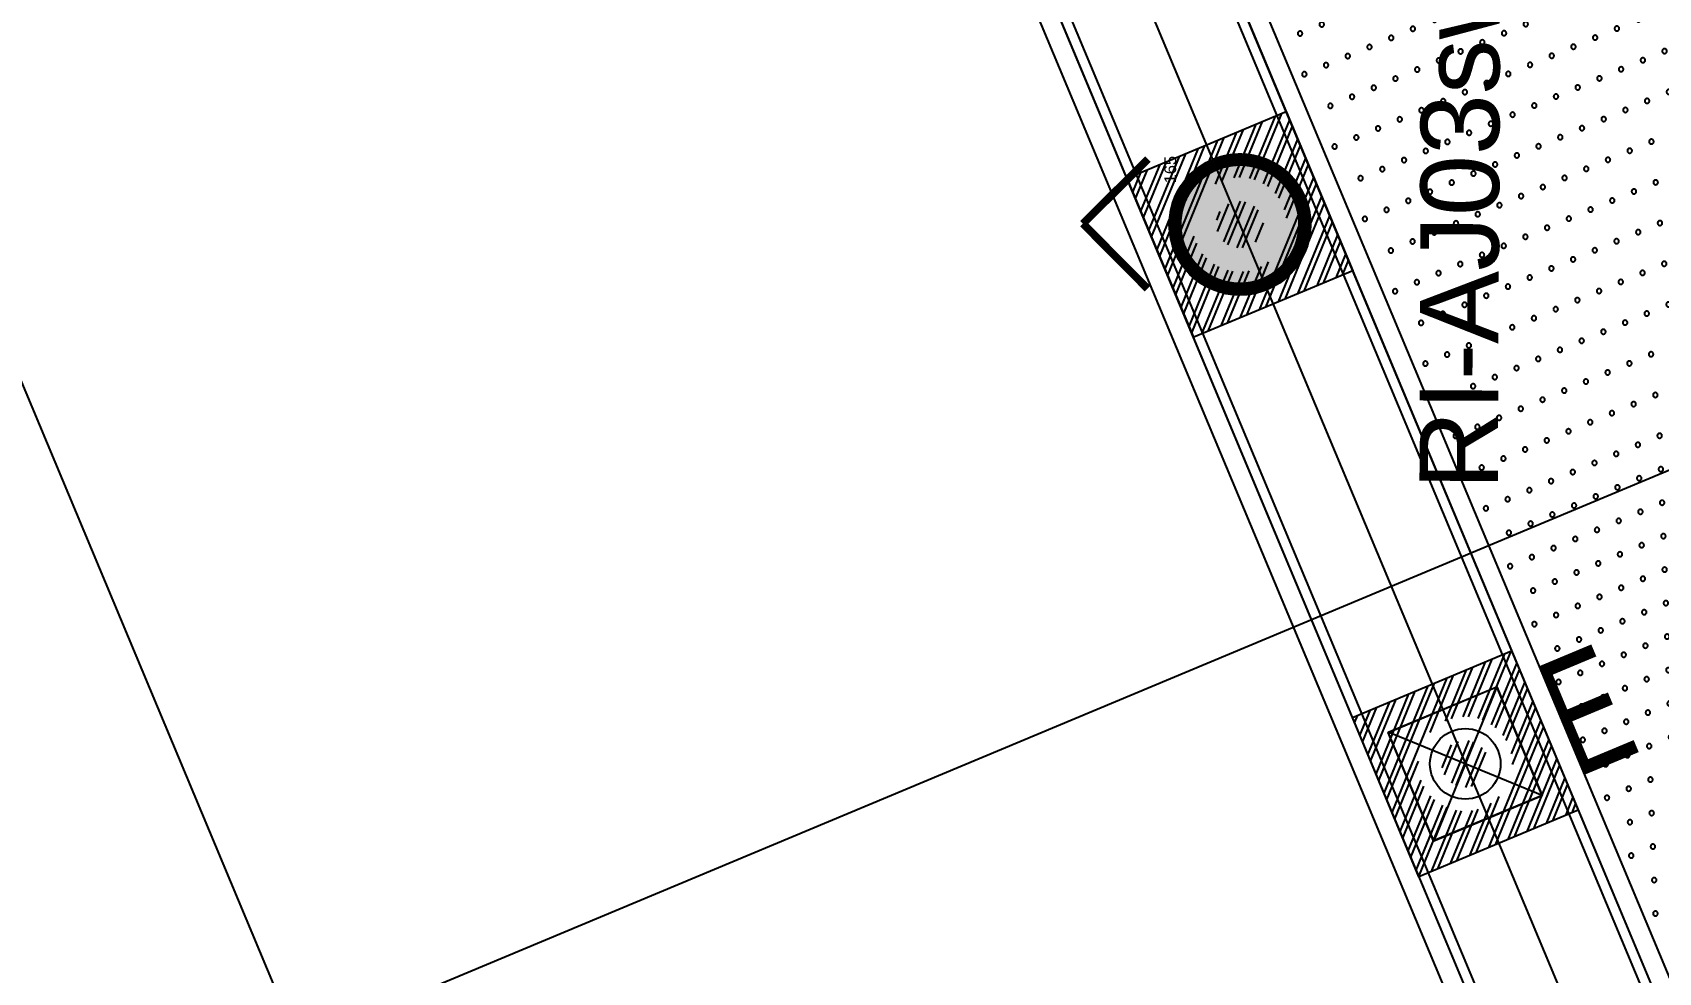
# Model space of a CAD drawing. Header units: millimetres. Extents: x 768159 to 833032, y -1374957 to -1225629.
# Drawn here: x 791282 to 793354, y -1322828 to -1321629 of the extents above; entities that cross this region are included whole.
import ezdxf
from ezdxf.enums import TextEntityAlignment as Align
from ezdxf.xclip import XClip

# ---------------------------------------------------------------- set-up
doc = ezdxf.new("R2010")
doc.units = ezdxf.units.MM
doc.header["$LTSCALE"] = 10
doc.header["$MEASUREMENT"] = 0
doc.header["$XCLIPFRAME"] = 0
doc.linetypes.add('CENTER', pattern=[50.8, 31.75, -6.35, 6.35, -6.35])
for name, color, linetype in [('I—平顶—分格线', 8, 'Continuous'), ('I—平顶—填充01(线状)', 8, 'Continuous'), ('I—平顶—暖通', 144, 'Continuous'), ('I—平顶—灯具', 62, 'Continuous'), ('I—平顶—造型', 122, 'Continuous')]:
    doc.layers.add(name, color=color, linetype=linetype)
doc.styles.add('ARIAL', font='arial.ttf')
doc.styles.get("Standard").update_dxf_attribs({"font": 'arial.ttf'})
doc.styles.add('平顶图图例(客房区A2）$0$XD2008', font='SIMYOU.TTF', dxfattribs={"width": 0.7})
doc.dimstyles.new('標準', dxfattribs={"dimtxt": 2.5, "dimasz": 0.8, "dimexe": 0, "dimexo": 0, "dimgap": 1, "dimtad": 1, "dimdec": 0, "dimzin": 0, "dimdsep": 46, "dimtxsty": 'Standard', "dimblk": 'DOT', "dimcen": 1, "dimaunit": 1, "dimadec": 3, "dimazin": 0, "dimtfac": 1, "dimtdec": 0, "dimtmove": 2, "dimatfit": 3, "dimfxl": 1, "dimtolj": 1, "dimtzin": 0, "dimarcsym": 0})

# ---------------------------------------------------------------- blocks, each defined once
blk = doc.blocks.new('*U1700')
for p, q in [((269.01, 80.59), (3847.14, 80.59)), ((273.75, 75.85), (3842.4, 75.85)), ((273.75, 40.3), (3842.4, 40.3)), ((3847.14, 0), (269.01, 0)), ((3842.4, 4.74), (273.75, 4.74))]:
    blk.add_line(p, q)
blk = doc.blocks.new('应急照明灯')
at = {"ltscale": 250}
for p, q in [((-150, -150), (-150, 150)), ((-150, 150), (150, 150)), ((150, 150), (-150, -150)), ((150, -150), (-150, 150)), ((150, -150), (150, 150)), ((-150, -150), (150, -150))]:
    blk.add_line(p, q, dxfattribs=at)
blk.add_circle((0, 0), 90, dxfattribs=at)
at = {"style": '平顶图图例(客房区A2）$0$XD2008', "width": 0.7}
blk.add_text('E', height=300, dxfattribs=at).set_placement((338, -142.9), align=Align.CENTER)
blk = doc.blocks.new('*D175')
at = {"layer": 'Defpoints', "color": 0, "transparency": 16777216}
for p in [(82.5, 69.3), (82.5, 0), (-82.5, 0)]:
    blk.add_point(p, dxfattribs=at)
at = {"color": 0, "transparency": 16777216, "insert": (69.3, 88.9), "char_height": 15, "attachment_point": 5}
blk.add_mtext('\\A1;165', dxfattribs=at)
blk = doc.blocks.new('_Dot')
at = {"color": 0, "linetype": 'ByBlock', "lineweight": -2}
blk.add_line((-0.5, 0), (-1, 0), dxfattribs=at)
at = {"color": 0, "linetype": 'ByBlock', "const_width": 0.5}
blk.add_lwpolyline([(-0.25, 0, 1), (0.25, 0, 1)], format="xyb", close=True, dxfattribs=at)
blk = doc.blocks.new('4560')
at = {"layer": 'I—平顶—分格线', "color": 1}
for centre in [(-2560, -20), (-2480, -20), (-2400, -20), (-2320, -20), (-2240, -20), (-2160, -20), (-2080, -20), (-2520, -35), (-2440, -35), (-2360, -35), (-2280, -35), (-2200, -35), (-2120, -35), (-2520, -65), (-2480, -50), (-2440, -65), (-2400, -50), (-2360, -65), (-2320, -50), (-2280, -65), (-2240, -50), (-2200, -65), (-2160, -50), (-2120, -65), (-2080, -50), (-2480, -80), (-2400, -80), (-2320, -80), (-2240, -80), (-2160, -80), (-2080, -80), (-2520, -95), (-2440, -95), (-2360, -95), (-2280, -95), (-2200, -95), (-2120, -95), (-2520, -125), (-2480, -110), (-2440, -125), (-2400, -110), (-2360, -125), (-2320, -110), (-2280, -125), (-2240, -110), (-2200, -125), (-2160, -110), (-2120, -125), (-2080, -110), (-2480, -140), (-2400, -140), (-2320, -140), (-2240, -140), (-2160, -140), (-2080, -140), (-2440, -155), (-2360, -155), (-2280, -155), (-2200, -155), (-2120, -155), (-2480, -170), (-2440, -185), (-2400, -170), (-2360, -185), (-2320, -170), (-2280, -185), (-2240, -170), (-2200, -185), (-2160, -170), (-2120, -185), (-2080, -170), (-2480, -200), (-2400, -200), (-2320, -200), (-2240, -200), (-2160, -200), (-2080, -200), (-2440, -215), (-2400, -230), (-2360, -215), (-2320, -230), (-2280, -215), (-2240, -230), (-2200, -215), (-2160, -230), (-2120, -215), (-2080, -230), (-2440, -245), (-2360, -245), (-2280, -245), (-2200, -245), (-2120, -245), (-2400, -260), (-2320, -260), (-2240, -260), (-2160, -260), (-2080, -260), (-2440, -275), (-2400, -290), (-2360, -275), (-2320, -290), (-2280, -275), (-2240, -290), (-2200, -275), (-2160, -290), (-2120, -275), (-2080, -290), (-2440, -305), (-2360, -305), (-2280, -305), (-2200, -305), (-2120, -305), (-2400, -320), (-2320, -320), (-2240, -320), (-2160, -320), (-2080, -320), (-2400, -350), (-2360, -335), (-2320, -350), (-2280, -335), (-2240, -350), (-2200, -335), (-2160, -350), (-2120, -335), (-2080, -350), (-2360, -365), (-2280, -365), (-2200, -365), (-2120, -365), (-2400, -380), (-2360, -395), (-2320, -380), (-2280, -395), (-2240, -380), (-2200, -395), (-2160, -380), (-2120, -395), (-2080, -380), (-2400, -410), (-2320, -410), (-2240, -410), (-2160, -410), (-2080, -410), (-2360, -425), (-2280, -425), (-2200, -425), (-2120, -425), (-2440, -455), (-2400, -440), (-2360, -455), (-2320, -440), (-2280, -455), (-2240, -440), (-2200, -455), (-2160, -440), (-2120, -455), (-2080, -440), (-2480, -470), (-2400, -470), (-2320, -470), (-2240, -470), (-2160, -470), (-2080, -470), (-2560, -500), (-2520, -485), (-2480, -500), (-2440, -485), (-2400, -500), (-2360, -485), (-2320, -500), (-2280, -485), (-2240, -500), (-2200, -485), (-2160, -500), (-2120, -485), (-2080, -500), (-2600, -515), (-2520, -515), (-2440, -515), (-2360, -515), (-2280, -515), (-2200, -515), (-2120, -515), (-2640, -530), (-2560, -530), (-2480, -530), (-2400, -530), (-2320, -530), (-2240, -530), (-2160, -530), (-2080, -530), (-2640, -560), (-2600, -545), (-2560, -560), (-2520, -545), (-2480, -560), (-2440, -545), (-2400, -560), (-2360, -545), (-2320, -560), (-2280, -545), (-2240, -560), (-2200, -545), (-2160, -560), (-2120, -545), (-2080, -560), (-2600, -575), (-2520, -575), (-2440, -575), (-2360, -575), (-2280, -575), (-2200, -575), (-2120, -575), (-2640, -590), (-2560, -590), (-2480, -590), (-2400, -590), (-2320, -590), (-2240, -590), (-2160, -590), (-2080, -590), (-2640, -620), (-2600, -605), (-2560, -620), (-2520, -605), (-2480, -620), (-2440, -605), (-2400, -620), (-2360, -605), (-2320, -620), (-2280, -605), (-2240, -620), (-2200, -605), (-2160, -620), (-2120, -605), (-2080, -620), (-2600, -635), (-2520, -635), (-2440, -635), (-2360, -635), (-2280, -635), (-2200, -635), (-2120, -635), (-2600, -665), (-2560, -650), (-2520, -665), (-2480, -650), (-2440, -665), (-2400, -650), (-2360, -665), (-2320, -650), (-2280, -665), (-2240, -650), (-2200, -665), (-2160, -650), (-2120, -665), (-2080, -650), (-2560, -680), (-2480, -680), (-2400, -680), (-2320, -680), (-2240, -680), (-2160, -680), (-2080, -680), (-2600, -695), (-2520, -695), (-2440, -695), (-2360, -695), (-2280, -695), (-2200, -695), (-2120, -695), (-2560, -710), (-2520, -725), (-2480, -710), (-2440, -725), (-2400, -710), (-2360, -725), (-2320, -710), (-2280, -725), (-2240, -710), (-2200, -725), (-2160, -710), (-2120, -725), (-2080, -710), (-2560, -740), (-2480, -740), (-2400, -740), (-2320, -740), (-2240, -740), (-2160, -740), (-2080, -740), (-2520, -755), (-2440, -755), (-2360, -755), (-2280, -755), (-2200, -755), (-2120, -755), (-2560, -770), (-2520, -785), (-2480, -770), (-2440, -785), (-2400, -770), (-2360, -785), (-2320, -770), (-2280, -785), (-2240, -770), (-2200, -785), (-2160, -770), (-2120, -785), (-2080, -770), (-2560, -800), (-2480, -800), (-2400, -800), (-2320, -800), (-2240, -800), (-2160, -800), (-2080, -800), (-2520, -815), (-2480, -830), (-2440, -815), (-2400, -830), (-2360, -815), (-2320, -830), (-2280, -815), (-2240, -830), (-2200, -815), (-2160, -830), (-2120, -815), (-2080, -830), (-2520, -845), (-2440, -845), (-2360, -845), (-2280, -845), (-2200, -845), (-2120, -845), (-2480, -860), (-2400, -860), (-2320, -860), (-2240, -860), (-2160, -860), (-2080, -860), (-2520, -875), (-2480, -890), (-2440, -875), (-2400, -890), (-2360, -875), (-2320, -890), (-2280, -875), (-2240, -890), (-2200, -875), (-2160, -890), (-2120, -875), (-2080, -890), (-2520, -905), (-2440, -905), (-2360, -905), (-2280, -905), (-2200, -905), (-2120, -905), (-2480, -920), (-2440, -935), (-2400, -920), (-2360, -935), (-2320, -920), (-2280, -935), (-2240, -920), (-2200, -935), (-2160, -920), (-2120, -935), (-2080, -920), (-2480, -950), (-2400, -950), (-2320, -950), (-2240, -950), (-2160, -950), (-2080, -950), (-2440, -965), (-2360, -965), (-2280, -965), (-2200, -965), (-2120, -965), (-2480, -980), (-2440, -995), (-2400, -980), (-2360, -995), (-2320, -980), (-2280, -995), (-2240, -980), (-2200, -995), (-2160, -980), (-2120, -995), (-2080, -980), (-2400, -1010), (-2320, -1010), (-2240, -1010), (-2160, -1010), (-2080, -1010), (-2440, -1025), (-2360, -1025), (-2280, -1025), (-2200, -1025), (-2120, -1025), (-2440, -1055), (-2400, -1040), (-2360, -1055), (-2320, -1040), (-2280, -1055), (-2240, -1040), (-2200, -1055), (-2160, -1040), (-2120, -1055), (-2080, -1040), (-2400, -1070), (-2320, -1070), (-2240, -1070), (-2160, -1070), (-2080, -1070), (-2440, -1085), (-2400, -1100), (-2360, -1085), (-2320, -1100), (-2280, -1085), (-2240, -1100), (-2200, -1085), (-2160, -1100), (-2120, -1085), (-2080, -1100), (-2360, -1115), (-2280, -1115), (-2200, -1115), (-2120, -1115), (-2400, -1130), (-2320, -1130), (-2240, -1130), (-2160, -1130), (-2080, -1130), (-2400, -1160), (-2360, -1145), (-2320, -1160), (-2280, -1145), (-2240, -1160), (-2200, -1145), (-2160, -1160), (-2120, -1145), (-2080, -1160), (-2360, -1175), (-2280, -1175), (-2200, -1175), (-2120, -1175), (-2400, -1190), (-2360, -1205), (-2320, -1190), (-2280, -1205), (-2240, -1190), (-2200, -1205), (-2160, -1190), (-2120, -1205), (-2080, -1190), (-2320, -1220), (-2240, -1220), (-2160, -1220), (-2080, -1220), (-2360, -1235), (-2280, -1235), (-2200, -1235), (-2120, -1235), (-2360, -1265), (-2320, -1250), (-2280, -1265), (-2240, -1250), (-2200, -1265), (-2160, -1250), (-2120, -1265), (-2080, -1250), (-2320, -1280), (-2240, -1280), (-2160, -1280), (-2080, -1280), (-2280, -1295), (-2200, -1295), (-2120, -1295), (-2320, -1310), (-2280, -1325), (-2240, -1310), (-2200, -1325), (-2160, -1310), (-2120, -1325), (-2080, -1310), (-2320, -1340), (-2240, -1340), (-2160, -1340), (-2080, -1340), (-2320, -1370), (-2280, -1355), (-2240, -1370), (-2200, -1355), (-2160, -1370), (-2120, -1355), (-2080, -1370), (-2280, -1385), (-2200, -1385), (-2120, -1385)]:
    blk.add_circle(centre, 3, dxfattribs=at)
at = {"layer": 'I—平顶—分格线', "color": 3}
for centre in [(-1990, -20), (-1890, -20), (-1790, -20), (-1690, -20), (-1590, -20), (-1490, -20), (-1390, -20), (-1290, -20), (-2040, -35), (-1940, -35), (-1840, -35), (-1740, -35), (-1640, -35), (-1540, -35), (-1440, -35), (-1340, -35), (-2040, -65), (-1990, -50), (-1940, -65), (-1890, -50), (-1840, -65), (-1790, -50), (-1740, -65), (-1690, -50), (-1640, -65), (-1590, -50), (-1540, -65), (-1490, -50), (-1440, -65), (-1390, -50), (-1340, -65), (-1290, -50), (-1990, -80), (-1890, -80), (-1790, -80), (-1690, -80), (-1590, -80), (-1490, -80), (-1390, -80), (-1290, -80), (-2040, -95), (-1940, -95), (-1840, -95), (-1740, -95), (-1640, -95), (-1540, -95), (-1440, -95), (-1340, -95), (-1240, -95), (-2040, -125), (-1990, -110), (-1940, -125), (-1890, -110), (-1840, -125), (-1790, -110), (-1740, -125), (-1690, -110), (-1640, -125), (-1590, -110), (-1540, -125), (-1490, -110), (-1440, -125), (-1390, -110), (-1340, -125), (-1290, -110), (-1240, -125), (-1990, -140), (-1890, -140), (-1790, -140), (-1690, -140), (-1590, -140), (-1490, -140), (-1390, -140), (-1290, -140), (-2040, -155), (-1940, -155), (-1840, -155), (-1740, -155), (-1640, -155), (-1540, -155), (-1440, -155), (-1340, -155), (-1240, -155), (-2040, -185), (-1990, -170), (-1940, -185), (-1890, -170), (-1840, -185), (-1790, -170), (-1740, -185), (-1690, -170), (-1640, -185), (-1590, -170), (-1540, -185), (-1490, -170), (-1440, -185), (-1390, -170), (-1340, -185), (-1290, -170), (-1240, -185), (-1990, -200), (-1890, -200), (-1790, -200), (-1690, -200), (-1590, -200), (-1490, -200), (-1390, -200), (-1290, -200), (-1190, -200), (-2040, -215), (-1990, -230), (-1940, -215), (-1890, -230), (-1840, -215), (-1790, -230), (-1740, -215), (-1690, -230), (-1640, -215), (-1590, -230), (-1540, -215), (-1490, -230), (-1440, -215), (-1390, -230), (-1340, -215), (-1290, -230), (-1240, -215), (-1190, -230), (-2040, -245), (-1940, -245), (-1840, -245), (-1740, -245), (-1640, -245), (-1540, -245), (-1440, -245), (-1340, -245), (-1240, -245), (-1990, -260), (-1890, -260), (-1790, -260), (-1690, -260), (-1590, -260), (-1490, -260), (-1390, -260), (-1290, -260), (-1190, -260), (-2040, -275), (-1990, -290), (-1940, -275), (-1890, -290), (-1840, -275), (-1790, -290), (-1740, -275), (-1690, -290), (-1640, -275), (-1590, -290), (-1540, -275), (-1490, -290), (-1440, -275), (-1390, -290), (-1340, -275), (-1290, -290), (-1240, -275), (-1190, -290), (-2040, -305), (-1940, -305), (-1840, -305), (-1740, -305), (-1640, -305), (-1540, -305), (-1440, -305), (-1340, -305), (-1240, -305), (-1990, -320), (-1890, -320), (-1790, -320), (-1690, -320), (-1590, -320), (-1490, -320), (-1390, -320), (-1290, -320), (-1190, -320), (-2040, -335), (-1990, -350), (-1940, -335), (-1890, -350), (-1840, -335), (-1790, -350), (-1740, -335), (-1690, -350), (-1640, -335), (-1590, -350), (-1540, -335), (-1490, -350), (-1440, -335), (-1390, -350), (-1340, -335), (-1290, -350), (-1240, -335), (-1190, -350), (-1140, -335), (-2040, -365), (-1940, -365), (-1840, -365), (-1740, -365), (-1640, -365), (-1540, -365), (-1440, -365), (-1340, -365), (-1240, -365), (-1140, -365), (-2040, -395), (-1990, -380), (-1940, -395), (-1890, -380), (-1840, -395), (-1790, -380), (-1740, -395), (-1690, -380), (-1640, -395), (-1590, -380), (-1540, -395), (-1490, -380), (-1440, -395), (-1390, -380), (-1340, -395), (-1290, -380), (-1240, -395), (-1190, -380), (-1140, -395), (-1990, -410), (-1890, -410), (-1790, -410), (-1690, -410), (-1590, -410), (-1490, -410), (-1390, -410), (-1290, -410), (-1190, -410), (-2040, -425), (-1940, -425), (-1840, -425), (-1740, -425), (-1640, -425), (-1540, -425), (-1440, -425), (-1340, -425), (-1240, -425), (-1140, -425), (-2040, -455), (-1990, -440), (-1940, -455), (-1890, -440), (-1840, -455), (-1790, -440), (-1740, -455), (-1690, -440), (-1640, -455), (-1590, -440), (-1540, -455), (-1490, -440), (-1440, -455), (-1390, -440), (-1340, -455), (-1290, -440), (-1240, -455), (-1190, -440), (-1140, -455), (-1090, -440), (-1990, -470), (-1890, -470), (-1790, -470), (-1690, -470), (-1590, -470), (-1490, -470), (-1390, -470), (-1290, -470), (-1190, -470), (-1090, -470), (-2040, -485), (-1990, -500), (-1940, -485), (-1890, -500), (-1840, -485), (-1790, -500), (-1740, -485), (-1690, -500), (-1640, -485), (-1590, -500), (-1540, -485), (-1490, -500), (-1440, -485), (-1390, -500), (-1340, -485), (-1290, -500), (-1240, -485), (-1190, -500), (-1140, -485), (-1090, -500), (-2040, -515), (-1940, -515), (-1840, -515), (-1740, -515), (-1640, -515), (-1540, -515), (-1440, -515), (-1340, -515), (-1240, -515), (-1140, -515), (-1990, -530), (-1890, -530), (-1790, -530), (-1690, -530), (-1590, -530), (-1490, -530), (-1390, -530), (-1290, -530), (-1190, -530), (-1090, -530), (-2040, -545), (-1990, -560), (-1940, -545), (-1890, -560), (-1840, -545), (-1790, -560), (-1740, -545), (-1690, -560), (-1640, -545), (-1590, -560), (-1540, -545), (-1490, -560), (-1440, -545), (-1390, -560), (-1340, -545), (-1290, -560), (-1240, -545), (-1190, -560), (-1140, -545), (-1090, -560), (-2040, -575), (-1940, -575), (-1840, -575), (-1740, -575), (-1640, -575), (-1540, -575), (-1440, -575), (-1340, -575), (-1240, -575), (-1140, -575), (-1990, -590), (-1890, -590), (-1790, -590), (-1690, -590), (-1590, -590), (-1490, -590), (-1390, -590), (-1290, -590), (-1190, -590), (-1090, -590), (-2040, -605), (-1990, -620), (-1940, -605), (-1890, -620), (-1840, -605), (-1790, -620), (-1740, -605), (-1690, -620), (-1640, -605), (-1590, -620), (-1540, -605), (-1490, -620), (-1440, -605), (-1390, -620), (-1340, -605), (-1290, -620), (-1240, -605), (-1190, -620), (-1140, -605), (-1090, -620), (-2040, -635), (-1940, -635), (-1840, -635), (-1740, -635), (-1640, -635), (-1540, -635), (-1440, -635), (-1340, -635), (-1240, -635), (-1140, -635), (-2040, -665), (-1990, -650), (-1940, -665), (-1890, -650), (-1840, -665), (-1790, -650), (-1740, -665), (-1690, -650), (-1640, -665), (-1590, -650), (-1540, -665), (-1490, -650), (-1440, -665), (-1390, -650), (-1340, -665), (-1290, -650), (-1240, -665), (-1190, -650), (-1140, -665), (-1090, -650), (-1990, -680), (-1890, -680), (-1790, -680), (-1690, -680), (-1590, -680), (-1490, -680), (-1390, -680), (-1290, -680), (-1190, -680), (-1090, -680), (-2040, -695), (-1940, -695), (-1840, -695), (-1740, -695), (-1640, -695), (-1540, -695), (-1440, -695), (-1340, -695), (-1240, -695), (-1140, -695), (-2040, -725), (-1990, -710), (-1940, -725), (-1890, -710), (-1840, -725), (-1790, -710), (-1740, -725), (-1690, -710), (-1640, -725), (-1590, -710), (-1540, -725), (-1490, -710), (-1440, -725), (-1390, -710), (-1340, -725), (-1290, -710), (-1240, -725), (-1190, -710), (-1140, -725), (-1090, -710), (-1990, -740), (-1890, -740), (-1790, -740), (-1690, -740), (-1590, -740), (-1490, -740), (-1390, -740), (-1290, -740), (-1190, -740), (-1090, -740), (-2040, -755), (-1940, -755), (-1840, -755), (-1740, -755), (-1640, -755), (-1540, -755), (-1440, -755), (-1340, -755), (-1240, -755), (-1140, -755), (-2040, -785), (-1990, -770), (-1940, -785), (-1890, -770), (-1840, -785), (-1790, -770), (-1740, -785), (-1690, -770), (-1640, -785), (-1590, -770), (-1540, -785), (-1490, -770), (-1440, -785), (-1390, -770), (-1340, -785), (-1290, -770), (-1240, -785), (-1190, -770), (-1140, -785), (-1090, -770), (-1990, -800), (-1890, -800), (-1790, -800), (-1690, -800), (-1590, -800), (-1490, -800), (-1390, -800), (-1290, -800), (-1190, -800), (-1090, -800), (-2040, -815), (-1990, -830), (-1940, -815), (-1890, -830), (-1840, -815), (-1790, -830), (-1740, -815), (-1690, -830), (-1640, -815), (-1590, -830), (-1540, -815), (-1490, -830), (-1440, -815), (-1390, -830), (-1340, -815), (-1290, -830), (-1240, -815), (-1190, -830), (-1140, -815), (-1090, -830), (-2040, -845), (-1940, -845), (-1840, -845), (-1740, -845), (-1640, -845), (-1540, -845), (-1440, -845), (-1340, -845), (-1240, -845), (-1140, -845), (-1990, -860), (-1890, -860), (-1790, -860), (-1690, -860), (-1590, -860), (-1490, -860), (-1390, -860), (-1290, -860), (-1190, -860), (-1090, -860), (-2040, -875), (-1990, -890), (-1940, -875), (-1890, -890), (-1840, -875), (-1790, -890), (-1740, -875), (-1690, -890), (-1640, -875), (-1590, -890), (-1540, -875), (-1490, -890), (-1440, -875), (-1390, -890), (-1340, -875), (-1290, -890), (-1240, -875), (-1190, -890), (-1140, -875), (-1090, -890), (-2040, -905), (-1940, -905), (-1840, -905), (-1740, -905), (-1640, -905), (-1540, -905), (-1440, -905), (-1340, -905), (-1240, -905), (-1140, -905), (-2040, -935), (-1990, -920), (-1940, -935), (-1890, -920), (-1840, -935), (-1790, -920), (-1740, -935), (-1690, -920), (-1640, -935), (-1590, -920), (-1540, -935), (-1490, -920), (-1440, -935), (-1390, -920), (-1340, -935), (-1290, -920), (-1240, -935), (-1190, -920), (-1140, -935), (-1090, -920), (-1990, -950), (-1890, -950), (-1790, -950), (-1690, -950), (-1590, -950), (-1490, -950), (-1390, -950), (-1290, -950), (-1190, -950), (-1090, -950), (-2040, -965), (-1940, -965), (-1840, -965), (-1740, -965), (-1640, -965), (-1540, -965), (-1440, -965), (-1340, -965), (-1240, -965), (-1140, -965), (-2040, -995), (-1990, -980), (-1940, -995), (-1890, -980), (-1840, -995), (-1790, -980), (-1740, -995), (-1690, -980), (-1640, -995), (-1590, -980), (-1540, -995), (-1490, -980), (-1440, -995), (-1390, -980), (-1340, -995), (-1290, -980), (-1240, -995), (-1190, -980), (-1140, -995), (-1090, -980), (-1990, -1010), (-1890, -1010), (-1790, -1010), (-1690, -1010), (-1590, -1010), (-1490, -1010), (-1390, -1010), (-1290, -1010), (-1190, -1010), (-1090, -1010), (-2040, -1025), (-1940, -1025), (-1840, -1025), (-1740, -1025), (-1640, -1025), (-1540, -1025), (-1440, -1025), (-1340, -1025), (-1240, -1025), (-1140, -1025), (-2040, -1055), (-1990, -1040), (-1940, -1055), (-1890, -1040), (-1840, -1055), (-1790, -1040), (-1740, -1055), (-1690, -1040), (-1640, -1055), (-1590, -1040), (-1540, -1055), (-1490, -1040), (-1440, -1055), (-1390, -1040), (-1340, -1055), (-1290, -1040), (-1240, -1055), (-1190, -1040), (-1140, -1055), (-1090, -1040), (-1990, -1070), (-1890, -1070), (-1790, -1070), (-1690, -1070), (-1590, -1070), (-1490, -1070), (-1390, -1070), (-1290, -1070), (-1190, -1070), (-1090, -1070), (-2040, -1085), (-1990, -1100), (-1940, -1085), (-1890, -1100), (-1840, -1085), (-1790, -1100), (-1740, -1085), (-1690, -1100), (-1640, -1085), (-1590, -1100), (-1540, -1085), (-1490, -1100), (-1440, -1085), (-1390, -1100), (-1340, -1085), (-1290, -1100), (-1240, -1085), (-1190, -1100), (-1140, -1085), (-1090, -1100), (-2040, -1115), (-1940, -1115), (-1840, -1115), (-1740, -1115), (-1640, -1115), (-1540, -1115), (-1440, -1115), (-1340, -1115), (-1240, -1115), (-1140, -1115), (-1990, -1130), (-1890, -1130), (-1790, -1130), (-1690, -1130), (-1590, -1130), (-1490, -1130), (-1390, -1130), (-1290, -1130), (-1190, -1130), (-1090, -1130), (-2040, -1145), (-1990, -1160), (-1940, -1145), (-1890, -1160), (-1840, -1145), (-1790, -1160), (-1740, -1145), (-1690, -1160), (-1640, -1145), (-1590, -1160), (-1540, -1145), (-1490, -1160), (-1440, -1145), (-1390, -1160), (-1340, -1145), (-1290, -1160), (-1240, -1145), (-1190, -1160), (-1140, -1145), (-1090, -1160), (-2040, -1175), (-1940, -1175), (-1840, -1175), (-1740, -1175), (-1640, -1175), (-1540, -1175), (-1440, -1175), (-1340, -1175), (-1240, -1175), (-1140, -1175), (-2040, -1205), (-1990, -1190), (-1940, -1205), (-1890, -1190), (-1840, -1205), (-1790, -1190), (-1740, -1205), (-1690, -1190), (-1640, -1205), (-1590, -1190), (-1540, -1205), (-1490, -1190), (-1440, -1205), (-1390, -1190), (-1340, -1205), (-1290, -1190), (-1240, -1205), (-1190, -1190), (-1140, -1205), (-1090, -1190), (-1990, -1220), (-1890, -1220), (-1790, -1220), (-1690, -1220), (-1590, -1220), (-1490, -1220), (-1390, -1220), (-1290, -1220), (-1190, -1220), (-1090, -1220), (-2040, -1235), (-1940, -1235), (-1840, -1235), (-1740, -1235), (-1640, -1235), (-1540, -1235), (-1440, -1235), (-1340, -1235), (-1240, -1235), (-1140, -1235), (-2040, -1265), (-1990, -1250), (-1940, -1265), (-1890, -1250), (-1840, -1265), (-1790, -1250), (-1740, -1265), (-1690, -1250), (-1640, -1265), (-1590, -1250), (-1540, -1265), (-1490, -1250), (-1440, -1265), (-1390, -1250), (-1340, -1265), (-1290, -1250), (-1240, -1265), (-1190, -1250), (-1140, -1265), (-1090, -1250), (-1990, -1280), (-1890, -1280), (-1790, -1280), (-1690, -1280), (-1590, -1280), (-1490, -1280), (-1390, -1280), (-1290, -1280), (-1190, -1280), (-1090, -1280), (-2040, -1295), (-1940, -1295), (-1840, -1295), (-1740, -1295), (-1640, -1295), (-1540, -1295), (-1440, -1295), (-1340, -1295), (-1240, -1295), (-1140, -1295), (-2040, -1325), (-1990, -1310), (-1940, -1325), (-1890, -1310), (-1840, -1325), (-1790, -1310), (-1740, -1325), (-1690, -1310), (-1640, -1325), (-1590, -1310), (-1540, -1325), (-1490, -1310), (-1440, -1325), (-1390, -1310), (-1340, -1325), (-1290, -1310), (-1240, -1325), (-1190, -1310), (-1140, -1325), (-1090, -1310), (-1990, -1340), (-1890, -1340), (-1790, -1340), (-1690, -1340), (-1590, -1340), (-1490, -1340), (-1390, -1340), (-1290, -1340), (-1190, -1340), (-1090, -1340), (-2040, -1355), (-1990, -1370), (-1940, -1355), (-1890, -1370), (-1840, -1355), (-1790, -1370), (-1740, -1355), (-1690, -1370), (-1640, -1355), (-1590, -1370), (-1540, -1355), (-1490, -1370), (-1440, -1355), (-1390, -1370), (-1340, -1355), (-1290, -1370), (-1240, -1355), (-1190, -1370), (-1140, -1355), (-1090, -1370), (-2040, -1385), (-1940, -1385), (-1840, -1385), (-1740, -1385), (-1640, -1385), (-1540, -1385), (-1440, -1385), (-1340, -1385), (-1240, -1385), (-1140, -1385)]:
    blk.add_circle(centre, 3, dxfattribs=at)
at = {"layer": 'I—平顶—分格线'}
for centre in [(-1040, -575), (-1040, -605), (-1040, -635), (-1040, -665), (-1040, -695), (-1040, -725), (-980, -710), (-980, -740), (-1040, -755), (-1040, -785), (-980, -770), (-980, -800), (-1040, -815), (-980, -830), (-1040, -845), (-920, -845), (-980, -860), (-1040, -875), (-980, -890), (-920, -875), (-1040, -905), (-920, -905), (-1040, -935), (-980, -920), (-920, -935), (-980, -950), (-1040, -965), (-920, -965), (-1040, -995), (-980, -980), (-920, -995), (-980, -1010), (-860, -1010), (-1040, -1025), (-920, -1025), (-1040, -1055), (-980, -1040), (-920, -1055), (-860, -1040), (-980, -1070), (-860, -1070), (-1040, -1085), (-980, -1100), (-920, -1085), (-860, -1100), (-1040, -1115), (-920, -1115), (-980, -1130), (-860, -1130), (-1040, -1145), (-980, -1160), (-920, -1145), (-860, -1160), (-800, -1145), (-1040, -1175), (-920, -1175), (-800, -1175), (-1040, -1205), (-980, -1190), (-920, -1205), (-860, -1190), (-800, -1205), (-980, -1220), (-860, -1220), (-1040, -1235), (-920, -1235), (-1040, -1265), (-980, -1250), (-920, -1265), (-860, -1250), (-980, -1280), (-1040, -1295), (-1040, -1325), (-1040, -1355), (-1040, -1385)]:
    blk.add_circle(centre, 3, dxfattribs=at)
blk = doc.blocks.new('70')
at = {"layer": 'I—平顶—分格线', "color": 1}
for centre in [(195, -2690), (225, -2690), (255, -2690), (150, -2760), (180, -2760), (210, -2760), (240, -2760), (270, -2760), (300, -2760), (330, -2760), (360, -2760), (390, -2760), (420, -2760), (135, -2830), (165, -2830), (195, -2830), (225, -2830), (255, -2830), (285, -2830), (315, -2830), (345, -2830), (375, -2830), (405, -2830), (435, -2830), (465, -2830), (495, -2830), (525, -2830), (555, -2830), (585, -2830), (90, -2900), (120, -2900), (150, -2900), (180, -2900), (210, -2900), (240, -2900), (270, -2900), (300, -2900), (330, -2900), (360, -2900), (390, -2900), (420, -2900), (450, -2900), (480, -2900), (510, -2900), (540, -2900), (570, -2900), (600, -2900), (630, -2900), (660, -2900), (690, -2900), (720, -2900), (750, -2900), (15, -2970), (45, -2970), (75, -2970), (105, -2970), (135, -2970), (165, -2970), (195, -2970), (225, -2970), (255, -2970), (285, -2970), (315, -2970), (345, -2970), (375, -2970), (405, -2970), (435, -2970), (465, -2970), (495, -2970), (525, -2970), (555, -2970), (585, -2970), (615, -2970), (645, -2970), (675, -2970), (705, -2970), (735, -2970), (765, -2970), (795, -2970), (825, -2970), (855, -2970), (885, -2970), (915, -2970)]:
    blk.add_circle(centre, 3, dxfattribs=at)
blk = doc.blocks.new('*U171')
h = blk.add_hatch(color=256)
edge = h.paths.add_edge_path()
edge.add_arc((0, 0), 82.5, -90, 90, ccw=False)
edge.add_arc((0, 0), 82.5, 90, 270, ccw=False)
at = {"const_width": 16.5}
blk.add_lwpolyline([(82.5, 0, 0.414214), (0, 82.5, 0.414214), (-82.5, 0, 0.414214), (0, -82.5, 0.414214)], format="xyb", close=True, dxfattribs=at)
dim = blk.add_linear_dim(base=(82.5, 69.3), p1=(-82.5, 0), p2=(82.5, 0), dimstyle='標準', override={"dimtxt": 15, "dimgap": 5, "dimse1": 1, "dimse2": 1, "dimsd1": 1, "dimsd2": 1})
dim.commit()
dim.dimension.update_dxf_attribs({"geometry": '*D175', "text_midpoint": (69.3, 88.9), "dimtype": 160})
blk = doc.blocks.new('*U172')
at = {"const_width": 10}
for points in [[(0, 200), (-82.5, 117.5)], [(0, 200), (82.5, 117.5)]]:
    blk.add_lwpolyline(points, dxfattribs=at)
blk.add_blockref('*U171', (0, 0))
at = {"style": 'ARIAL'}
blk.add_text('RI-AJ03sw', height=100, dxfattribs=at).set_placement((0, -280.2), align=Align.MIDDLE_CENTER)
blk.add_text('RI-AJ03sw', height=100, dxfattribs=at).set_placement((0, -280.2), align=Align.MIDDLE_CENTER)

msp = doc.modelspace()

# ---------------------------------------------------------------- hatches: boundary and pattern name
at = {"layer": 'I—平顶—填充01(线状)', "extrusion": (0.000109945, 4.5974e-05, 1)}
h = msp.add_hatch(dxfattribs=at)
h.set_pattern_fill('ANSI32', color=256, scale=50, angle=0.0069)
h.set_pattern_definition([(67.696116, (793326.324, -1352281.872), (-17.3472, 7.115979), []), (67.696116, (793334.479, -1352278.462), (-17.3472, 7.115979), [])])
h.paths.add_polyline_path([(792676.9, -1321815.1), (792879.8, -1321730.2), (792964.7, -1321933.2), (792761.8, -1322018)])
edge = h.paths.add_edge_path(flags=16)
edge.add_arc((792820.7, -1321874.2), 60, 158.1485, 338.1485, ccw=False)
edge = h.paths.add_edge_path(flags=16)
edge.add_arc((792820.7, -1321874.2), 60, 338.1485, 518.1485)
edge = h.paths.add_edge_path(flags=16)
edge.add_arc((792820.7, -1321874.2), 30, 158.1485, 338.1485)
edge.add_arc((792820.7, -1321874.2), 30, 338.1485, 518.1485)
h = msp.add_hatch(dxfattribs=at)
h.set_pattern_fill('ANSI32', color=256, scale=50, angle=0.0069)
h.set_pattern_definition([(67.696116, (794214.978, -1362234.992), (-17.3472, 7.115979), []), (67.696116, (794223.133, -1362231.582), (-17.3472, 7.115979), [])])
h.paths.add_polyline_path([(793251.9, -1322620.9), (793048.9, -1322705.8), (792964.1, -1322502.8), (793167, -1322417.9)])
edge = h.paths.add_edge_path(flags=16)
edge.add_arc((793108.1, -1322561.8), 60, -21.8515, 158.1485, ccw=False)
edge = h.paths.add_edge_path(flags=16)
edge.add_arc((793108.1, -1322561.8), 60, 158.1485, 338.1485)
edge = h.paths.add_edge_path(flags=16)
edge.add_arc((793108.1, -1322561.8), 30, -21.8515, 158.1485)
edge.add_arc((793108.1, -1322561.8), 30, 158.1485, 338.1485)

# ---------------------------------------------------------------- linework, layer by layer
at = {"layer": 'I—平顶—分格线', "extrusion": (0.000109945, 4.5974e-05, 1)}
for points, elevation in [([(790785, -1314726.1), (794553.4, -1323737.3)], 26.2), ([(790582, -1314811), (794353.4, -1323829.1)], 26.2), ([(792348.5, -1324659.4), (788577.2, -1315641.2)], 26.2), ([(792312, -1321008.3), (789751.8, -1322078.7)], -9.7), ([(789000.2, -1324013.7), (794138.9, -1321864.8)], 26.2)]:
    msp.add_lwpolyline(points, dxfattribs=dict(at, elevation=elevation))
at = {"layer": 'I—平顶—造型', "extrusion": (0.000109945, 4.5974e-05, 1)}
for p, q in [((790071.7, -1315016.2, 103.5), (793843.1, -1324034.4, -0.2)), ((790097.7, -1315013.5, 103.4), (793866.1, -1324024.7, -0.2)), ((789871.7, -1315108, 103.4), (793640.1, -1324119.3, -0.2)), ((789848.6, -1315117.6, 103.4), (793617, -1324128.9, -0.2))]:
    msp.add_line(p, q, dxfattribs=at)
for points, elevation in [([(792676.9, -1321815.1), (792879.8, -1321730.2), (792964.7, -1321933.2), (792761.8, -1322018)], 26.1), ([(793251.9, -1322620.9), (793048.9, -1322705.8), (792964.1, -1322502.8), (793167, -1322417.9)], -77.3), ([(793009.8, -1322521.7), (793148.2, -1322463.8), (793206.1, -1322602.2), (793067.7, -1322660)], -77.3)]:
    msp.add_lwpolyline(points, close=True, dxfattribs=dict(at, elevation=elevation))
msp.add_circle((792820.7, -1321874.2, 26.1), 90, dxfattribs=at)

# ---------------------------------------------------------------- block references
at = {"layer": 'I—平顶—分格线', "extrusion": (0.000109945, 4.5974e-05, 1)}
ref = msp.add_blockref('70', (790801.7, -1318951.8, 26.2), dxfattribs=dict(at, rotation=22.69420997310895))
XClip(ref).set_block_clipping_path([(879.8703926935, -1894.60358726), (1394.9710853237, 24.0145100058)])
ref = msp.add_blockref('70', (790086.6, -1319250.8, 26.2), dxfattribs=dict(at, rotation=22.69420997310895))
XClip(ref).set_block_clipping_path([(-562961.203467928, 753318.3872742781), (-561086.2555527515, 753128.6822272763), (-560947.8416015925, 754496.6951059472), (-562822.789516769, 754686.400152949)])
at = {"layer": 'I—平顶—分格线', "extrusion": (-0.000109945, -4.5974e-05, -1)}
ref = msp.add_blockref('4560', (-792822.4, -1320155.3, -26.2), dxfattribs=dict(at, zscale=-0.9999999999999996, rotation=67.30579002689106))
XClip(ref).set_block_clipping_path([(-2972.7604874218, -520.0933040587), (9.9842497225, -4.9874100797)])
ref = msp.add_blockref('4560', (-792107.4, -1320454.3, -26.2), dxfattribs=dict(at, zscale=-0.9999999999999996, rotation=67.30579002689106))
XClip(ref).set_block_clipping_path([(755018.3202390278, -562482.6646261155), (754717.2947691302, -559507.4824360798), (756085.3033760419, -559369.0689171324), (756386.3288459396, -562344.251107168)])
ref = msp.add_blockref('4560', (-790815.8, -1320994.5, -26.2), dxfattribs=dict(at, zscale=-0.9999999999999996, rotation=67.30579002689106))
XClip(ref).set_block_clipping_path([(753650.0443436573, -561218.5632985032), (753347.2191341089, -558225.5933998154), (754715.2416007863, -558087.178478553), (755018.0668103348, -561080.1483772408)])
at = {"layer": 'I—平顶—暖通', "extrusion": (0.000109945, 4.5974e-05, 1), "xscale": 2.729779411674137, "yscale": 2.729779411674137, "zscale": 2.729779411674137, "rotation": 292.6962276811273}
msp.add_blockref('*U1700', (789588.3, -1314430.5, -25.6), dxfattribs=at)
at = {"layer": 'I—平顶—灯具', "linetype": 'CENTER', "ltscale": 0.002, "extrusion": (0.000110111, 4.55752e-05, 1), "rotation": 89.78812306651145}
msp.add_blockref('*U172', (792820.6, -1321873.8, 26.8), dxfattribs=at)
at = {"layer": 'I—平顶—灯具', "linetype": 'CENTER', "ltscale": 0.002, "extrusion": (0.000109945, 4.5974e-05, 1), "xscale": 0.4999999999999995, "yscale": 0.4999999999999995, "zscale": 0.4999999999999995, "rotation": 22.69602048676464}
msp.add_blockref('应急照明灯', (793108, -1322561.9, -77.3), dxfattribs=at)

doc.saveas('drawing.dxf')
